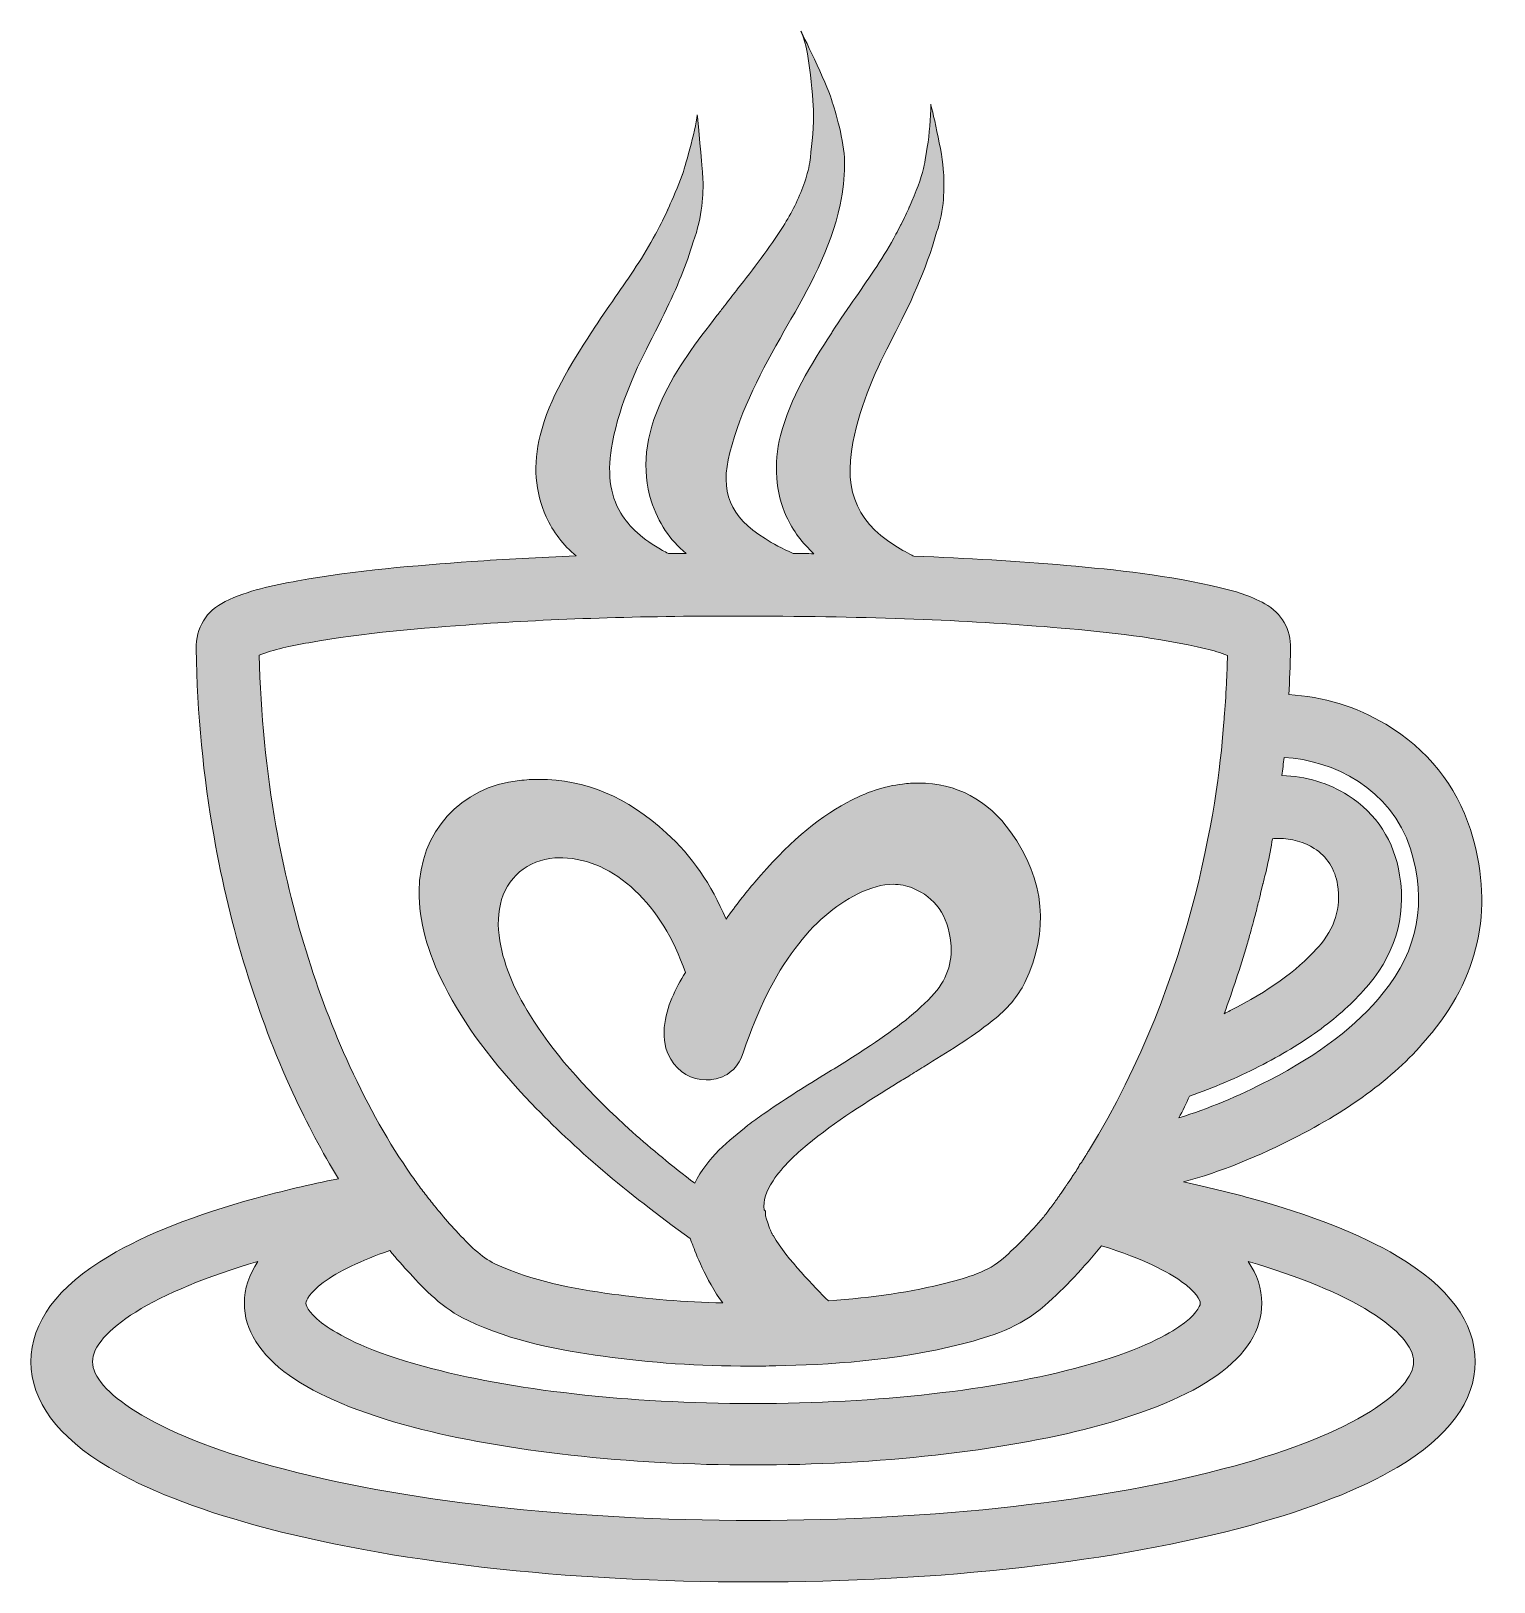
# Model space of a CAD drawing. Extents: x 59 to 1073, y -696 to 46.
# Drawn here: x 734.3 to 1073.5, y -313.3 to 46.2 of the extents above; entities that cross this region are included whole.
import ezdxf

# ---------------------------------------------------------------- set-up
doc = ezdxf.new("R2010")
doc.units = 0
doc.header["$MEASUREMENT"] = 0
doc.layers.add('Layer 1', color=7, linetype='Continuous', lineweight=0)

msp = doc.modelspace()

# ---------------------------------------------------------------- hatches: boundary and pattern name
at = {"layer": 'Layer 1', "true_color": 0xd0a06e, "transparency": 33554687}
h = msp.add_hatch(color=33, dxfattribs=at)
h.dxf.hatch_style = 2
edge = h.paths.add_edge_path()
edge.add_spline(control_points=[(1044.84, -273.8), (1037.43, -278.44), (1026.47, -282.82), (1013.15, -286.46), (983.47, -294.59), (943.88, -299.08), (901.7, -299.08), (859.5, -299.08), (819.92, -294.59), (790.23, -286.46), (776.91, -282.82), (765.95, -278.44), (758.54, -273.8), (752.08, -269.76), (748.53, -265.66), (748.53, -262.28), (748.53, -258.9), (752.08, -254.8), (758.54, -250.76), (765.33, -246.52), (775.08, -242.49), (786.9, -239.03), (784.81, -242.07), (783.75, -245.31), (783.75, -248.72), (783.75, -254.91), (787.26, -260.54), (794.19, -265.46), (800.75, -270.13), (810.41, -274.16), (822.91, -277.45), (844.08, -283.02), (872.8, -286.21), (901.7, -286.21), (930.59, -286.21), (959.3, -283.02), (980.48, -277.45), (992.98, -274.16), (1002.64, -270.13), (1009.2, -265.46), (1016.13, -260.54), (1019.64, -254.91), (1019.64, -248.72), (1019.64, -245.32), (1018.58, -242.07), (1016.48, -239.03), (1028.3, -242.49), (1038.06, -246.52), (1044.84, -250.76), (1051.3, -254.8), (1054.86, -258.9), (1054.86, -262.28), (1054.86, -265.66), (1051.3, -269.76), (1044.84, -273.8)], knot_values=[0, 0, 0, 0, 1, 1, 1, 2, 2, 2, 3, 3, 3, 4, 4, 4, 5, 5, 5, 6, 6, 6, 7, 7, 7, 8, 8, 8, 9, 9, 9, 10, 10, 10, 11, 11, 11, 12, 12, 12, 13, 13, 13, 14, 14, 14, 15, 15, 15, 16, 16, 16, 17, 17, 17, 18, 18, 18, 18], degree=3, periodic=0)
edge = h.paths.add_edge_path()
edge.add_spline(control_points=[(802.01, -243.93), (805.48, -241.34), (810.8, -238.79), (817.46, -236.5), (819, -238.36), (820.58, -240.15), (822.15, -241.86), (825.47, -245.44), (829.61, -249.9), (835.61, -252.74), (846.03, -257.64), (856.84, -259.61), (866.97, -261.02), (877.84, -262.53), (889.27, -263.3), (900.93, -263.3), (902.89, -263.3), (904.92, -263.28), (906.96, -263.24), (918.84, -262.97), (934.51, -262.15), (950.28, -258.12), (956.7, -256.48), (963.46, -254.44), (969.36, -249.23), (974.02, -245.09), (978.43, -240.43), (982.46, -235.38), (992.55, -238.49), (998.08, -241.57), (1000.98, -243.65), (1004.46, -246.15), (1005.38, -248.06), (1005.38, -248.72), (1005.38, -249.45), (1004.35, -251.53), (1000.41, -254.21), (997.03, -256.51), (990.42, -259.96), (978.17, -263.32), (957.84, -268.89), (930.68, -271.96), (901.7, -271.96), (872.7, -271.96), (845.54, -268.89), (825.22, -263.32), (812.96, -259.96), (806.36, -256.51), (802.97, -254.21), (799.04, -251.53), (798.01, -249.45), (798.01, -248.72), (798.01, -248.05), (798.85, -246.28), (802.01, -243.93)], knot_values=[0, 0, 0, 0, 1, 1, 1, 2, 2, 2, 3, 3, 3, 4, 4, 4, 5, 5, 5, 6, 6, 6, 7, 7, 7, 8, 8, 8, 9, 9, 9, 10, 10, 10, 11, 11, 11, 12, 12, 12, 13, 13, 13, 14, 14, 14, 15, 15, 15, 16, 16, 16, 17, 17, 17, 18, 18, 18, 18], degree=3, periodic=0)
edge = h.paths.add_edge_path()
edge.add_spline(control_points=[(882.61, -192.13), (884.46, -195.23), (887.39, -196.94), (890.85, -196.94), (891.28, -196.94), (891.72, -196.92), (892.15, -196.86), (894.62, -196.57), (897.91, -195.22), (899.5, -190.46), (902.83, -180.53), (906.62, -172.91), (911.44, -166.48), (915.82, -160.64), (920.57, -156.5), (925.98, -153.83), (929, -152.34), (931.67, -151.61), (934.15, -151.61), (935.73, -151.61), (937.23, -151.91), (938.72, -152.51), (943.95, -154.63), (946.83, -158.77), (947.53, -165.17), (948.04, -169.78), (946.54, -173.98), (943.08, -177.62), (938.85, -182.08), (933.91, -185.68), (927.81, -189.7), (924.6, -191.8), (921.28, -193.86), (918.06, -195.85), (918.06, -195.85), (917.88, -195.96), (917.88, -195.96), (913.29, -198.8), (908.55, -201.73), (904.01, -204.91), (902.95, -205.65), (901.72, -206.52), (900.51, -207.47), (896.07, -210.98), (891.1, -214.9), (888.2, -220.9), (882.93, -216.91), (878.19, -213.02), (873.77, -209.06), (863.62, -199.97), (856.34, -191.8), (850.86, -183.35), (846.5, -176.61), (843.99, -170.69), (842.98, -164.74), (842.38, -161.17), (842.52, -158.03), (843.4, -155.12), (845.19, -149.25), (850.49, -145.45), (856.9, -145.45), (857.12, -145.45), (857.34, -145.46), (857.55, -145.46), (863.62, -145.7), (869.09, -148.17), (874.29, -153.03), (879.34, -157.75), (883.18, -163.98), (886.01, -172.07), (883.7, -175.78), (881.58, -179.89), (881.11, -184.77), (880.84, -187.59), (881.33, -190), (882.61, -192.13)], knot_values=[0, 0, 0, 0, 1, 1, 1, 2, 2, 2, 3, 3, 3, 4, 4, 4, 5, 5, 5, 6, 6, 6, 7, 7, 7, 8, 8, 8, 9, 9, 9, 10, 10, 10, 11, 11, 11, 12, 12, 12, 13, 13, 13, 14, 14, 14, 15, 15, 15, 16, 16, 16, 17, 17, 17, 18, 18, 18, 19, 19, 19, 20, 20, 20, 21, 21, 21, 22, 22, 22, 23, 23, 23, 24, 24, 24, 25, 25, 25, 25], degree=3, periodic=0)
edge = h.paths.add_edge_path()
edge.add_spline(control_points=[(791.07, -138.09), (788.81, -125.39), (787.5, -112.09), (787.17, -98.51), (790.59, -97.14), (794.45, -96.38), (798.72, -95.6), (811.6, -93.29), (824.92, -92.23), (837.45, -91.34), (855.25, -90.06), (875.6, -89.42), (897.93, -89.42), (899.75, -89.42), (901.56, -89.42), (903.4, -89.43), (931.63, -89.6), (952.48, -90.44), (973.11, -92.21), (984.05, -93.15), (995.69, -94.39), (1006.71, -97.04), (1008.38, -97.45), (1010.13, -97.89), (1011.69, -98.54), (1011.63, -100.8), (1011.56, -102.98), (1011.46, -105.16), (1011.31, -108.05), (1011.15, -110.57), (1010.94, -112.86), (1010.94, -112.86), (1010.94, -112.9), (1010.94, -112.9), (1010.94, -112.9), (1010.93, -112.96), (1010.93, -112.96), (1010.92, -113.05), (1010.91, -113.14), (1010.91, -113.25), (1009.81, -129.74), (1004.56, -172.5), (979.48, -213.48), (979.48, -213.48), (979.35, -213.62), (979.35, -213.62), (979.35, -213.62), (979.14, -214.01), (979.14, -214.01), (979.14, -214.01), (979.1, -214.07), (979.1, -214.07), (979.1, -214.07), (979.04, -214.18), (979.04, -214.18), (979.04, -214.18), (978.94, -214.34), (978.94, -214.34), (978.94, -214.34), (978.84, -214.5), (978.84, -214.5), (978.77, -214.62), (978.68, -214.76), (978.56, -214.94), (978.56, -214.94), (977.92, -215.94), (977.89, -216), (977.89, -216), (977.38, -216.54), (977.38, -216.54), (977.38, -216.54), (977.24, -217.03), (977.24, -217.03), (976.92, -217.53), (976.64, -217.96), (976.36, -218.39), (976.36, -218.39), (976.3, -218.48), (976.3, -218.48), (976.26, -218.54), (976.23, -218.59), (976.18, -218.65), (976.18, -218.65), (976.05, -218.85), (976.05, -218.85), (976.05, -218.85), (975.71, -219.37), (975.59, -219.56), (975.59, -219.56), (974.96, -220.48), (974.96, -220.48), (974.96, -220.48), (974.67, -220.92), (974.67, -220.92), (974.67, -220.92), (974.63, -220.97), (974.63, -220.97), (974.63, -220.97), (974.52, -221.13), (974.52, -221.13), (974.46, -221.23), (974.39, -221.34), (974.32, -221.44), (974.32, -221.44), (974.1, -221.76), (974.1, -221.76), (974.1, -221.76), (974.06, -221.83), (974.06, -221.83), (973.65, -222.43), (973.22, -223.05), (972.77, -223.69), (972.6, -223.93), (972.44, -224.16), (972.26, -224.4), (972.26, -224.4), (972.25, -224.43), (972.25, -224.43), (971.7, -225.21), (971.13, -225.99), (970.54, -226.79), (970.1, -227.39), (969.61, -228.03), (969, -228.81), (969, -228.81), (968.99, -228.81), (968.99, -228.81), (966.06, -232.25), (962.93, -235.45), (959.68, -238.32), (956.25, -241.36), (951.37, -242.8), (946.67, -244), (938.53, -246.08), (929.52, -247.43), (919.15, -248.13), (915.99, -245.06), (909.66, -238.6), (906.4, -233.12), (906.4, -233.12), (906.33, -233.01), (906.33, -233.01), (906.33, -233.01), (906.31, -232.98), (906.31, -232.98), (906.26, -232.89), (906.2, -232.8), (906.15, -232.71), (906.15, -232.71), (906.12, -232.64), (906.12, -232.64), (906.12, -232.64), (906.07, -232.55), (906.07, -232.55), (905.96, -232.34), (905.84, -232.08), (905.72, -231.8), (905.19, -230.54), (904.74, -229.04), (904.57, -228.43), (904.57, -228.43), (904.57, -227.35), (904.57, -227.35), (904.57, -227.35), (904.27, -227.06), (904.27, -227.06), (904.01, -224.98), (904.68, -222.82), (906.34, -220.32), (908.61, -216.88), (911.74, -214.07), (914.22, -212.01), (920.77, -206.57), (928.22, -201.96), (935.43, -197.5), (935.43, -197.5), (935.46, -197.48), (935.46, -197.48), (935.92, -197.19), (936.39, -196.9), (936.86, -196.61), (936.86, -196.61), (937.77, -196.05), (937.77, -196.05), (938.91, -195.34), (940.08, -194.63), (941.27, -193.9), (941.27, -193.9), (941.34, -193.86), (941.34, -193.86), (946.62, -190.62), (952.08, -187.27), (957.12, -183.29), (960.71, -180.45), (963.11, -177.62), (964.68, -174.39), (970.47, -162.44), (969.37, -150.68), (961.41, -139.44), (956.19, -132.05), (948.8, -128.15), (940.04, -128.15), (938.84, -128.15), (937.6, -128.22), (936.36, -128.37), (932.1, -128.86), (927.9, -130.25), (923.53, -132.62), (916.16, -136.62), (909.55, -142.31), (902.11, -151.08), (899.89, -153.69), (897.73, -156.47), (895.44, -159.67), (892.01, -151.61), (887.47, -145.06), (881.65, -139.73), (872.51, -131.36), (862.83, -127.29), (852.06, -127.29), (850.56, -127.29), (849.02, -127.38), (847.5, -127.54), (833.88, -129), (824.33, -139.56), (824.26, -153.22), (824.23, -160.2), (826.09, -167.15), (830.12, -175.09), (834.69, -184.1), (841.14, -192.81), (850.42, -202.5), (860.35, -212.88), (872.01, -222.81), (887.11, -233.75), (887.13, -233.77), (887.15, -233.78), (887.17, -233.8), (887.32, -234.3), (887.5, -234.78), (887.7, -235.23), (888.27, -236.85), (890.67, -243.21), (894.67, -248.65), (885.88, -248.43), (877.25, -247.74), (868.98, -246.59), (859.98, -245.34), (850.46, -243.62), (841.83, -239.55), (838.61, -238.03), (835.95, -235.3), (832.79, -231.89), (831.5, -230.51), (830.21, -229.04), (828.95, -227.53), (828.25, -226.69), (827.52, -225.8), (826.79, -224.86), (826.01, -223.88), (825.3, -222.96), (824.61, -222.02), (823.94, -221.12), (823.21, -220.11), (822.45, -219.03), (817.26, -211.61), (812.6, -203.37), (808.21, -193.83), (800.38, -176.81), (794.62, -158.06), (791.07, -138.09)], knot_values=[0, 0, 0, 0, 1, 1, 1, 2, 2, 2, 3, 3, 3, 4, 4, 4, 5, 5, 5, 6, 6, 6, 7, 7, 7, 8, 8, 8, 9, 9, 9, 10, 10, 10, 11, 11, 11, 12, 12, 12, 13, 13, 13, 14, 14, 14, 15, 15, 15, 16, 16, 16, 17, 17, 17, 18, 18, 18, 19, 19, 19, 20, 20, 20, 21, 21, 21, 22, 22, 22, 23, 23, 23, 24, 24, 24, 25, 25, 25, 26, 26, 26, 27, 27, 27, 28, 28, 28, 29, 29, 29, 30, 30, 30, 31, 31, 31, 32, 32, 32, 33, 33, 33, 34, 34, 34, 35, 35, 35, 36, 36, 36, 37, 37, 37, 38, 38, 38, 39, 39, 39, 40, 40, 40, 41, 41, 41, 42, 42, 42, 43, 43, 43, 44, 44, 44, 45, 45, 45, 46, 46, 46, 47, 47, 47, 48, 48, 48, 49, 49, 49, 50, 50, 50, 51, 51, 51, 52, 52, 52, 53, 53, 53, 54, 54, 54, 55, 55, 55, 56, 56, 56, 57, 57, 57, 58, 58, 58, 59, 59, 59, 60, 60, 60, 61, 61, 61, 62, 62, 62, 63, 63, 63, 64, 64, 64, 65, 65, 65, 66, 66, 66, 67, 67, 67, 68, 68, 68, 69, 69, 69, 70, 70, 70, 71, 71, 71, 72, 72, 72, 73, 73, 73, 74, 74, 74, 75, 75, 75, 76, 76, 76, 77, 77, 77, 78, 78, 78, 79, 79, 79, 80, 80, 80, 81, 81, 81, 82, 82, 82, 83, 83, 83, 84, 84, 84, 85, 85, 85, 86, 86, 86, 87, 87, 87, 88, 88, 88, 89, 89, 89, 90, 90, 90, 90], degree=3, periodic=0)
edge = h.paths.add_edge_path()
edge.add_spline(control_points=[(1016.27, -165.48), (1016.27, -165.48), (1016.32, -165.27), (1016.32, -165.27), (1016.32, -165.27), (1016.38, -165.08), (1016.38, -165.08), (1016.38, -165.08), (1016.38, -165.03), (1016.38, -165.03), (1016.54, -164.51), (1016.69, -163.99), (1016.83, -163.47), (1017.31, -161.77), (1017.8, -159.99), (1018.27, -158.16), (1018.42, -157.58), (1018.57, -156.99), (1018.72, -156.4), (1018.72, -156.4), (1018.8, -156.07), (1018.83, -155.94), (1018.83, -155.94), (1018.94, -155.52), (1018.94, -155.52), (1019.05, -155.09), (1019.15, -154.66), (1019.25, -154.24), (1019.3, -154.07), (1019.34, -153.9), (1019.38, -153.72), (1019.38, -153.72), (1019.68, -152.46), (1019.68, -152.46), (1019.68, -152.46), (1019.88, -151.58), (1019.88, -151.58), (1019.88, -151.58), (1019.91, -151.53), (1019.91, -151.53), (1019.91, -151.53), (1019.92, -151.48), (1019.92, -151.48), (1019.92, -151.48), (1019.95, -151.41), (1019.95, -151.41), (1019.95, -151.41), (1020.03, -150.95), (1020.03, -150.95), (1020.14, -150.52), (1020.75, -148.2), (1020.75, -148.2), (1020.75, -148.2), (1020.89, -147.52), (1020.89, -147.52), (1021.38, -145.17), (1021.79, -143.03), (1022.13, -141.04), (1022.58, -141), (1023.05, -140.99), (1023.52, -140.99), (1026.56, -140.99), (1029.51, -141.8), (1031.82, -143.28), (1034.77, -145.16), (1036.64, -148.1), (1037.23, -151.76), (1038.07, -157.04), (1036.61, -161.74), (1032.76, -166.12), (1032.76, -166.12), (1032.42, -166.49), (1032.42, -166.49), (1027.56, -171.82), (1021.36, -176.27), (1012.33, -180.9), (1011.84, -181.15), (1011.38, -181.38), (1010.93, -181.6), (1012.87, -176.35), (1014.66, -170.95), (1016.25, -165.52), (1016.25, -165.52), (1016.27, -165.48), (1016.27, -165.48)], knot_values=[0, 0, 0, 0, 1, 1, 1, 2, 2, 2, 3, 3, 3, 4, 4, 4, 5, 5, 5, 6, 6, 6, 7, 7, 7, 8, 8, 8, 9, 9, 9, 10, 10, 10, 11, 11, 11, 12, 12, 12, 13, 13, 13, 14, 14, 14, 15, 15, 15, 16, 16, 16, 17, 17, 17, 18, 18, 18, 19, 19, 19, 20, 20, 20, 21, 21, 21, 22, 22, 22, 23, 23, 23, 24, 24, 24, 25, 25, 25, 26, 26, 26, 27, 27, 27, 28, 28, 28, 28], degree=3, periodic=0)
edge = h.paths.add_edge_path()
edge.add_spline(control_points=[(1024.8, -122.21), (1036.16, -122.79), (1049.7, -129.46), (1054.12, -143.36), (1058.02, -155.59), (1055.9, -166.83), (1047.82, -176.79), (1041.58, -184.48), (1033.16, -190.92), (1021.31, -197.05), (1014.05, -200.81), (1007.18, -203.67), (1000.44, -205.74), (1001.29, -204.07), (1002.12, -202.38), (1002.91, -200.7), (1008.52, -198.76), (1013.77, -196.52), (1018.96, -193.87), (1024.22, -191.18), (1028.7, -188.48), (1032.65, -185.63), (1036.67, -182.72), (1040.12, -179.67), (1043.19, -176.32), (1050.37, -168.45), (1053.21, -159.41), (1051.61, -149.46), (1050.36, -141.57), (1046.23, -135.19), (1039.67, -131), (1035.23, -128.16), (1029.81, -126.54), (1024.33, -126.4), (1024.5, -125.01), (1024.66, -123.6), (1024.8, -122.21)], knot_values=[0, 0, 0, 0, 1, 1, 1, 2, 2, 2, 3, 3, 3, 4, 4, 4, 5, 5, 5, 6, 6, 6, 7, 7, 7, 8, 8, 8, 9, 9, 9, 10, 10, 10, 11, 11, 11, 12, 12, 12, 12], degree=3, periodic=0)
edge = h.paths.add_edge_path()
edge.add_spline(control_points=[(1051, -237.77), (1042.52, -232.74), (1031.06, -228.22), (1016.92, -224.35), (1012.05, -223.02), (1006.89, -221.77), (1001.5, -220.61), (1010.11, -218.23), (1018.86, -214.73), (1028.01, -209.99), (1041.7, -202.91), (1051.59, -195.27), (1059.13, -185.97), (1070.5, -171.97), (1073.49, -156.14), (1068.01, -138.94), (1064.76, -128.7), (1057.98, -120.26), (1048.42, -114.52), (1041.57, -110.42), (1033.83, -108.07), (1025.92, -107.65), (1026.1, -104.41), (1026.23, -100.96), (1026.3, -96.96), (1026.39, -92.49), (1024.28, -88.81), (1020.37, -86.58), (1016.82, -84.57), (1013.21, -83.62), (1010.11, -82.88), (998.06, -79.98), (985.8, -78.68), (974.36, -77.7), (962.93, -76.71), (951.36, -76.01), (938.99, -75.55), (938.98, -75.55), (938.54, -75.32), (938.54, -75.32), (937.84, -74.96), (937.12, -74.58), (936.44, -74.2), (926.04, -68.4), (922.57, -60.91), (924.84, -49.17), (926.6, -40.06), (930.48, -31.79), (934.04, -24.91), (937.89, -17.48), (941.79, -9.36), (944.25, -0.41), (946.08, 4.5), (946.07, 10.13), (945.85, 13.37), (945.76, 17.64), (942.89, 29.22), (942.89, 29.22), (943.01, 22.67), (941.21, 14.28), (941.21, 14.28), (941.21, 14.28), (941.21, 14.28), (941.22, 14.28), (940.64, 11.98), (939.53, 8.97), (937.95, 5.45), (937.95, 5.45), (937.9, 5.33), (937.9, 5.33), (937.38, 4.13), (936.75, 2.82), (936, 1.33), (936, 1.33), (935.9, 1.15), (935.9, 1.15), (935.54, 0.45), (935.18, -0.24), (934.82, -0.92), (932.1, -6), (928.74, -10.84), (925.5, -15.51), (923.8, -17.95), (921.87, -20.72), (920.07, -23.53), (920.07, -23.53), (919.92, -23.76), (919.92, -23.76), (914.99, -31.41), (910.33, -38.64), (908.07, -47.6), (906.39, -54.22), (906.88, -60.72), (909.47, -66.4), (910.96, -69.66), (913.11, -72.56), (915.82, -74.98), (914.24, -74.95), (912.63, -74.93), (910.99, -74.92), (908.38, -73.74), (906.31, -72.65), (904.48, -71.49), (896.25, -66.32), (893.96, -60.72), (896.31, -51.51), (898.87, -41.45), (903.74, -32.45), (908.93, -23.35), (908.93, -23.35), (909.55, -22.26), (909.55, -22.26), (914.54, -13.51), (919.7, -4.46), (921.88, 5.89), (922.58, 9.22), (922.9, 12.21), (922.86, 15.03), (923.13, 19.56), (921.06, 26.57), (920.03, 29.72), (920.03, 29.73), (920.03, 29.73), (920.03, 29.73), (919.53, 32.32), (913.62, 44.48), (912.79, 46.18), (915.27, 40.89), (915.73, 26.59), (915.73, 26.59), (915.73, 26.59), (915.73, 26.59), (915.73, 26.59), (915.66, 22.98), (915.2, 18.47), (914.84, 15.75), (914.84, 15.75), (914.84, 15.72), (914.84, 15.72), (914.55, 14.07), (914.08, 12.33), (913.44, 10.57), (912.27, 7.31), (910.66, 4.05), (908.66, 0.88), (905.48, -4.16), (901.74, -8.95), (898.12, -13.59), (898.12, -13.59), (897.83, -13.97), (897.83, -13.97), (896.92, -15.13), (895.99, -16.33), (895.08, -17.52), (895.08, -17.52), (895.02, -17.59), (895.02, -17.59), (894.47, -18.3), (893.93, -19.01), (893.38, -19.72), (893.38, -19.72), (893.32, -19.79), (893.32, -19.79), (888.69, -25.79), (883.9, -31.98), (880.61, -39.14), (876.64, -47.77), (875.82, -55.49), (878.1, -62.75), (879.69, -67.8), (882.36, -71.82), (886.18, -74.9), (884.79, -74.92), (883.43, -74.93), (882.08, -74.95), (881.58, -74.69), (881.11, -74.44), (880.69, -74.2), (876.16, -71.67), (873, -68.84), (871.02, -65.55), (868.42, -61.23), (867.79, -55.88), (869.09, -49.17), (870.85, -40.05), (874.73, -31.79), (878.29, -24.91), (879.39, -22.8), (880.27, -21.04), (881.09, -19.36), (884.11, -13.15), (886.25, -7.86), (887.83, -2.72), (889.98, 3.24), (890.19, 8.68), (890.08, 11.78), (890.07, 11.87), (890.07, 11.96), (890.07, 12.05), (890.07, 12.05), (890.07, 12.05), (890.07, 12.05), (890.03, 12.55), (889.96, 13.32), (889.88, 14.25), (889.88, 14.25), (889.88, 14.26), (889.88, 14.27), (889.5, 18.71), (888.76, 26.77), (888.76, 26.77), (888.43, 23.03), (885.64, 13.99), (885.3, 12.89), (885.3, 12.87), (885.29, 12.86), (885.29, 12.85), (885.27, 12.81), (885.27, 12.78), (885.27, 12.78), (884.34, 10.25), (882.89, 6.97), (882.21, 5.44), (882.21, 5.44), (881.95, 4.86), (881.95, 4.86), (881.91, 4.79), (881.88, 4.72), (881.85, 4.66), (881.85, 4.66), (881.69, 4.3), (881.69, 4.3), (880.83, 2.41), (879.88, 0.6), (879.07, -0.92), (876.36, -6), (873, -10.83), (869.75, -15.51), (867.95, -18.1), (866.09, -20.78), (864.32, -23.52), (864.32, -23.52), (864.16, -23.78), (864.16, -23.78), (859.23, -31.43), (854.58, -38.65), (852.32, -47.6), (850.65, -54.23), (851.13, -60.73), (853.72, -66.4), (855.32, -69.91), (857.68, -72.98), (860.67, -75.5), (852.17, -75.82), (844.03, -76.25), (836.41, -76.8), (823.46, -77.72), (809.7, -78.83), (796.14, -81.26), (790.14, -82.34), (784.72, -83.46), (779.28, -86.08), (774.92, -88.17), (772.47, -92.17), (772.56, -97.06), (772.83, -112.05), (774.23, -126.72), (776.71, -140.64), (780.49, -161.86), (786.63, -181.81), (794.97, -199.93), (798.33, -207.21), (801.81, -213.76), (805.56, -219.85), (798.83, -221.21), (792.41, -222.72), (786.47, -224.35), (772.33, -228.22), (760.86, -232.74), (752.38, -237.77), (740.37, -244.9), (734.27, -253.14), (734.27, -262.28), (734.27, -271.42), (740.37, -279.67), (752.38, -286.79), (760.87, -291.83), (772.34, -296.34), (786.47, -300.21), (817.34, -308.67), (858.27, -313.33), (901.7, -313.33), (945.12, -313.33), (986.05, -308.67), (1016.92, -300.21), (1031.05, -296.34), (1042.51, -291.83), (1051, -286.79), (1063.02, -279.67), (1069.11, -271.42), (1069.11, -262.28), (1069.11, -253.14), (1063.02, -244.9), (1051, -237.77)], knot_values=[0, 0, 0, 0, 1, 1, 1, 2, 2, 2, 3, 3, 3, 4, 4, 4, 5, 5, 5, 6, 6, 6, 7, 7, 7, 8, 8, 8, 9, 9, 9, 10, 10, 10, 11, 11, 11, 12, 12, 12, 13, 13, 13, 14, 14, 14, 15, 15, 15, 16, 16, 16, 17, 17, 17, 18, 18, 18, 19, 19, 19, 20, 20, 20, 21, 21, 21, 22, 22, 22, 23, 23, 23, 24, 24, 24, 25, 25, 25, 26, 26, 26, 27, 27, 27, 28, 28, 28, 29, 29, 29, 30, 30, 30, 31, 31, 31, 32, 32, 32, 33, 33, 33, 34, 34, 34, 35, 35, 35, 36, 36, 36, 37, 37, 37, 38, 38, 38, 39, 39, 39, 40, 40, 40, 41, 41, 41, 42, 42, 42, 43, 43, 43, 44, 44, 44, 45, 45, 45, 46, 46, 46, 47, 47, 47, 48, 48, 48, 49, 49, 49, 50, 50, 50, 51, 51, 51, 52, 52, 52, 53, 53, 53, 54, 54, 54, 55, 55, 55, 56, 56, 56, 57, 57, 57, 58, 58, 58, 59, 59, 59, 60, 60, 60, 61, 61, 61, 62, 62, 62, 63, 63, 63, 64, 64, 64, 65, 65, 65, 66, 66, 66, 67, 67, 67, 68, 68, 68, 69, 69, 69, 70, 70, 70, 71, 71, 71, 72, 72, 72, 73, 73, 73, 74, 74, 74, 75, 75, 75, 76, 76, 76, 77, 77, 77, 78, 78, 78, 79, 79, 79, 80, 80, 80, 81, 81, 81, 82, 82, 82, 83, 83, 83, 84, 84, 84, 85, 85, 85, 86, 86, 86, 87, 87, 87, 88, 88, 88, 89, 89, 89, 90, 90, 90, 91, 91, 91, 92, 92, 92, 93, 93, 93, 94, 94, 94, 95, 95, 95, 96, 96, 96, 97, 97, 97, 98, 98, 98, 99, 99, 99, 100, 100, 100, 101, 101, 101, 101], degree=3, periodic=0)

# ---------------------------------------------------------------- linework, layer by layer
at = {"layer": 'Layer 1'}
for points, knots in [([(1051, -237.77), (1042.52, -232.74), (1031.06, -228.22), (1016.92, -224.35), (1012.05, -223.02), (1006.89, -221.77), (1001.5, -220.61), (1010.11, -218.23), (1018.86, -214.73), (1028.01, -209.99), (1041.7, -202.91), (1051.59, -195.27), (1059.13, -185.97), (1070.5, -171.97), (1073.49, -156.14), (1068.01, -138.94), (1064.76, -128.7), (1057.98, -120.26), (1048.42, -114.52), (1041.57, -110.42), (1033.83, -108.07), (1025.92, -107.65), (1026.1, -104.41), (1026.23, -100.96), (1026.3, -96.96), (1026.39, -92.49), (1024.28, -88.81), (1020.37, -86.58), (1016.82, -84.57), (1013.21, -83.62), (1010.11, -82.88), (998.06, -79.98), (985.8, -78.68), (974.36, -77.7), (962.93, -76.71), (951.36, -76.01), (938.99, -75.55), (938.98, -75.55), (938.54, -75.32), (938.54, -75.32), (937.84, -74.96), (937.12, -74.58), (936.44, -74.2), (926.04, -68.4), (922.57, -60.91), (924.84, -49.17), (926.6, -40.06), (930.48, -31.79), (934.04, -24.91), (937.89, -17.48), (941.79, -9.36), (944.25, -0.41), (946.08, 4.5), (946.07, 10.13), (945.85, 13.37), (945.76, 17.64), (942.89, 29.22), (942.89, 29.22), (943.01, 22.67), (941.21, 14.28), (941.21, 14.28), (941.21, 14.28), (941.21, 14.28), (941.22, 14.28), (940.64, 11.98), (939.53, 8.97), (937.95, 5.45), (937.95, 5.45), (937.9, 5.33), (937.9, 5.33), (937.38, 4.13), (936.75, 2.82), (936, 1.33), (936, 1.33), (935.9, 1.15), (935.9, 1.15), (935.54, 0.45), (935.18, -0.24), (934.82, -0.92), (932.1, -6), (928.74, -10.84), (925.5, -15.51), (923.8, -17.95), (921.87, -20.72), (920.07, -23.53), (920.07, -23.53), (919.92, -23.76), (919.92, -23.76), (914.99, -31.41), (910.33, -38.64), (908.07, -47.6), (906.39, -54.22), (906.88, -60.72), (909.47, -66.4), (910.96, -69.66), (913.11, -72.56), (915.82, -74.98), (914.24, -74.95), (912.63, -74.93), (910.99, -74.92), (908.38, -73.74), (906.31, -72.65), (904.48, -71.49), (896.25, -66.32), (893.96, -60.72), (896.31, -51.51), (898.87, -41.45), (903.74, -32.45), (908.93, -23.35), (908.93, -23.35), (909.55, -22.26), (909.55, -22.26), (914.54, -13.51), (919.7, -4.46), (921.88, 5.89), (922.58, 9.22), (922.9, 12.21), (922.86, 15.03), (923.13, 19.56), (921.06, 26.57), (920.03, 29.72), (920.03, 29.73), (920.03, 29.73), (920.03, 29.73), (919.53, 32.32), (913.62, 44.48), (912.79, 46.18), (915.27, 40.89), (915.73, 26.59), (915.73, 26.59), (915.73, 26.59), (915.73, 26.59), (915.73, 26.59), (915.66, 22.98), (915.2, 18.47), (914.84, 15.75), (914.84, 15.75), (914.84, 15.72), (914.84, 15.72), (914.55, 14.07), (914.08, 12.33), (913.44, 10.57), (912.27, 7.31), (910.66, 4.05), (908.66, 0.88), (905.48, -4.16), (901.74, -8.95), (898.12, -13.59), (898.12, -13.59), (897.83, -13.97), (897.83, -13.97), (896.92, -15.13), (895.99, -16.33), (895.08, -17.52), (895.08, -17.52), (895.02, -17.59), (895.02, -17.59), (894.47, -18.3), (893.93, -19.01), (893.38, -19.72), (893.38, -19.72), (893.32, -19.79), (893.32, -19.79), (888.69, -25.79), (883.9, -31.98), (880.61, -39.14), (876.64, -47.77), (875.82, -55.49), (878.1, -62.75), (879.69, -67.8), (882.36, -71.82), (886.18, -74.9), (884.79, -74.92), (883.43, -74.93), (882.08, -74.95), (881.58, -74.69), (881.11, -74.44), (880.69, -74.2), (876.16, -71.67), (873, -68.84), (871.02, -65.55), (868.42, -61.23), (867.79, -55.88), (869.09, -49.17), (870.85, -40.05), (874.73, -31.79), (878.29, -24.91), (879.39, -22.8), (880.27, -21.04), (881.09, -19.36), (884.11, -13.15), (886.25, -7.86), (887.83, -2.72), (889.98, 3.24), (890.19, 8.68), (890.08, 11.78), (890.07, 11.87), (890.07, 11.96), (890.07, 12.05), (890.07, 12.05), (890.07, 12.05), (890.07, 12.05), (890.03, 12.55), (889.96, 13.32), (889.88, 14.25), (889.88, 14.25), (889.88, 14.26), (889.88, 14.27), (889.5, 18.71), (888.76, 26.77), (888.76, 26.77), (888.43, 23.03), (885.64, 13.99), (885.3, 12.89), (885.3, 12.87), (885.29, 12.86), (885.29, 12.85), (885.27, 12.81), (885.27, 12.78), (885.27, 12.78), (884.34, 10.25), (882.89, 6.97), (882.21, 5.44), (882.21, 5.44), (881.95, 4.86), (881.95, 4.86), (881.91, 4.79), (881.88, 4.72), (881.85, 4.66), (881.85, 4.66), (881.69, 4.3), (881.69, 4.3), (880.83, 2.41), (879.88, 0.6), (879.07, -0.92), (876.36, -6), (873, -10.83), (869.75, -15.51), (867.95, -18.1), (866.09, -20.78), (864.32, -23.52), (864.32, -23.52), (864.16, -23.78), (864.16, -23.78), (859.23, -31.43), (854.58, -38.65), (852.32, -47.6), (850.65, -54.23), (851.13, -60.73), (853.72, -66.4), (855.32, -69.91), (857.68, -72.98), (860.67, -75.5), (852.17, -75.82), (844.03, -76.25), (836.41, -76.8), (823.46, -77.72), (809.7, -78.83), (796.14, -81.26), (790.14, -82.34), (784.72, -83.46), (779.28, -86.08), (774.92, -88.17), (772.47, -92.17), (772.56, -97.06), (772.83, -112.05), (774.23, -126.72), (776.71, -140.64), (780.49, -161.86), (786.63, -181.81), (794.97, -199.93), (798.33, -207.21), (801.81, -213.76), (805.56, -219.85), (798.83, -221.21), (792.41, -222.72), (786.47, -224.35), (772.33, -228.22), (760.86, -232.74), (752.38, -237.77), (740.37, -244.9), (734.27, -253.14), (734.27, -262.28), (734.27, -271.42), (740.37, -279.67), (752.38, -286.79), (760.87, -291.83), (772.34, -296.34), (786.47, -300.21), (817.34, -308.67), (858.27, -313.33), (901.7, -313.33), (945.12, -313.33), (986.05, -308.67), (1016.92, -300.21), (1031.05, -296.34), (1042.51, -291.83), (1051, -286.79), (1063.02, -279.67), (1069.11, -271.42), (1069.11, -262.28), (1069.11, -253.14), (1063.02, -244.9), (1051, -237.77)], [0, 0, 0, 0, 1, 1, 1, 2, 2, 2, 3, 3, 3, 4, 4, 4, 5, 5, 5, 6, 6, 6, 7, 7, 7, 8, 8, 8, 9, 9, 9, 10, 10, 10, 11, 11, 11, 12, 12, 12, 13, 13, 13, 14, 14, 14, 15, 15, 15, 16, 16, 16, 17, 17, 17, 18, 18, 18, 19, 19, 19, 20, 20, 20, 21, 21, 21, 22, 22, 22, 23, 23, 23, 24, 24, 24, 25, 25, 25, 26, 26, 26, 27, 27, 27, 28, 28, 28, 29, 29, 29, 30, 30, 30, 31, 31, 31, 32, 32, 32, 33, 33, 33, 34, 34, 34, 35, 35, 35, 36, 36, 36, 37, 37, 37, 38, 38, 38, 39, 39, 39, 40, 40, 40, 41, 41, 41, 42, 42, 42, 43, 43, 43, 44, 44, 44, 45, 45, 45, 46, 46, 46, 47, 47, 47, 48, 48, 48, 49, 49, 49, 50, 50, 50, 51, 51, 51, 52, 52, 52, 53, 53, 53, 54, 54, 54, 55, 55, 55, 56, 56, 56, 57, 57, 57, 58, 58, 58, 59, 59, 59, 60, 60, 60, 61, 61, 61, 62, 62, 62, 63, 63, 63, 64, 64, 64, 65, 65, 65, 66, 66, 66, 67, 67, 67, 68, 68, 68, 69, 69, 69, 70, 70, 70, 71, 71, 71, 72, 72, 72, 73, 73, 73, 74, 74, 74, 75, 75, 75, 76, 76, 76, 77, 77, 77, 78, 78, 78, 79, 79, 79, 80, 80, 80, 81, 81, 81, 82, 82, 82, 83, 83, 83, 84, 84, 84, 85, 85, 85, 86, 86, 86, 87, 87, 87, 88, 88, 88, 89, 89, 89, 90, 90, 90, 91, 91, 91, 92, 92, 92, 93, 93, 93, 94, 94, 94, 95, 95, 95, 96, 96, 96, 97, 97, 97, 98, 98, 98, 99, 99, 99, 100, 100, 100, 101, 101, 101, 101]), ([(791.07, -138.09), (788.81, -125.39), (787.5, -112.09), (787.17, -98.51), (790.59, -97.14), (794.45, -96.38), (798.72, -95.6), (811.6, -93.29), (824.92, -92.23), (837.45, -91.34), (855.25, -90.06), (875.6, -89.42), (897.93, -89.42), (899.75, -89.42), (901.56, -89.42), (903.4, -89.43), (931.63, -89.6), (952.48, -90.44), (973.11, -92.21), (984.05, -93.15), (995.69, -94.39), (1006.71, -97.04), (1008.38, -97.45), (1010.13, -97.89), (1011.69, -98.54), (1011.63, -100.8), (1011.56, -102.98), (1011.46, -105.16), (1011.31, -108.05), (1011.15, -110.57), (1010.94, -112.86), (1010.94, -112.86), (1010.94, -112.9), (1010.94, -112.9), (1010.94, -112.9), (1010.93, -112.96), (1010.93, -112.96), (1010.92, -113.05), (1010.91, -113.14), (1010.91, -113.25), (1009.81, -129.74), (1004.56, -172.5), (979.48, -213.48), (979.48, -213.48), (979.35, -213.62), (979.35, -213.62), (979.35, -213.62), (979.14, -214.01), (979.14, -214.01), (979.14, -214.01), (979.1, -214.07), (979.1, -214.07), (979.1, -214.07), (979.04, -214.18), (979.04, -214.18), (979.04, -214.18), (978.94, -214.34), (978.94, -214.34), (978.94, -214.34), (978.84, -214.5), (978.84, -214.5), (978.77, -214.62), (978.68, -214.76), (978.56, -214.94), (978.56, -214.94), (977.92, -215.94), (977.89, -216), (977.89, -216), (977.38, -216.54), (977.38, -216.54), (977.38, -216.54), (977.24, -217.03), (977.24, -217.03), (976.92, -217.53), (976.64, -217.96), (976.36, -218.39), (976.36, -218.39), (976.3, -218.48), (976.3, -218.48), (976.26, -218.54), (976.23, -218.59), (976.18, -218.65), (976.18, -218.65), (976.05, -218.85), (976.05, -218.85), (976.05, -218.85), (975.71, -219.37), (975.59, -219.56), (975.59, -219.56), (974.96, -220.48), (974.96, -220.48), (974.96, -220.48), (974.67, -220.92), (974.67, -220.92), (974.67, -220.92), (974.63, -220.97), (974.63, -220.97), (974.63, -220.97), (974.52, -221.13), (974.52, -221.13), (974.46, -221.23), (974.39, -221.34), (974.32, -221.44), (974.32, -221.44), (974.1, -221.76), (974.1, -221.76), (974.1, -221.76), (974.06, -221.83), (974.06, -221.83), (973.65, -222.43), (973.22, -223.05), (972.77, -223.69), (972.6, -223.93), (972.44, -224.16), (972.26, -224.4), (972.26, -224.4), (972.25, -224.43), (972.25, -224.43), (971.7, -225.21), (971.13, -225.99), (970.54, -226.79), (970.1, -227.39), (969.61, -228.03), (969, -228.81), (969, -228.81), (968.99, -228.81), (968.99, -228.81), (966.06, -232.25), (962.93, -235.45), (959.68, -238.32), (956.25, -241.36), (951.37, -242.8), (946.67, -244), (938.53, -246.08), (929.52, -247.43), (919.15, -248.13), (915.99, -245.06), (909.66, -238.6), (906.4, -233.12), (906.4, -233.12), (906.33, -233.01), (906.33, -233.01), (906.33, -233.01), (906.31, -232.98), (906.31, -232.98), (906.26, -232.89), (906.2, -232.8), (906.15, -232.71), (906.15, -232.71), (906.12, -232.64), (906.12, -232.64), (906.12, -232.64), (906.07, -232.55), (906.07, -232.55), (905.96, -232.34), (905.84, -232.08), (905.72, -231.8), (905.19, -230.54), (904.74, -229.04), (904.57, -228.43), (904.57, -228.43), (904.57, -227.35), (904.57, -227.35), (904.57, -227.35), (904.27, -227.06), (904.27, -227.06), (904.01, -224.98), (904.68, -222.82), (906.34, -220.32), (908.61, -216.88), (911.74, -214.07), (914.22, -212.01), (920.77, -206.57), (928.22, -201.96), (935.43, -197.5), (935.43, -197.5), (935.46, -197.48), (935.46, -197.48), (935.92, -197.19), (936.39, -196.9), (936.86, -196.61), (936.86, -196.61), (937.77, -196.05), (937.77, -196.05), (938.91, -195.34), (940.08, -194.63), (941.27, -193.9), (941.27, -193.9), (941.34, -193.86), (941.34, -193.86), (946.62, -190.62), (952.08, -187.27), (957.12, -183.29), (960.71, -180.45), (963.11, -177.62), (964.68, -174.39), (970.47, -162.44), (969.37, -150.68), (961.41, -139.44), (956.19, -132.05), (948.8, -128.15), (940.04, -128.15), (938.84, -128.15), (937.6, -128.22), (936.36, -128.37), (932.1, -128.86), (927.9, -130.25), (923.53, -132.62), (916.16, -136.62), (909.55, -142.31), (902.11, -151.08), (899.89, -153.69), (897.73, -156.47), (895.44, -159.67), (892.01, -151.61), (887.47, -145.06), (881.65, -139.73), (872.51, -131.36), (862.83, -127.29), (852.06, -127.29), (850.56, -127.29), (849.02, -127.38), (847.5, -127.54), (833.88, -129), (824.33, -139.56), (824.26, -153.22), (824.23, -160.2), (826.09, -167.15), (830.12, -175.09), (834.69, -184.1), (841.14, -192.81), (850.42, -202.5), (860.35, -212.88), (872.01, -222.81), (887.11, -233.75), (887.13, -233.77), (887.15, -233.78), (887.17, -233.8), (887.32, -234.3), (887.5, -234.78), (887.7, -235.23), (888.27, -236.85), (890.67, -243.21), (894.67, -248.65), (885.88, -248.43), (877.25, -247.74), (868.98, -246.59), (859.98, -245.34), (850.46, -243.62), (841.83, -239.55), (838.61, -238.03), (835.95, -235.3), (832.79, -231.89), (831.5, -230.51), (830.21, -229.04), (828.95, -227.53), (828.25, -226.69), (827.52, -225.8), (826.79, -224.86), (826.01, -223.88), (825.3, -222.96), (824.61, -222.02), (823.94, -221.12), (823.21, -220.11), (822.45, -219.03), (817.26, -211.61), (812.6, -203.37), (808.21, -193.83), (800.38, -176.81), (794.62, -158.06), (791.07, -138.09)], [0, 0, 0, 0, 1, 1, 1, 2, 2, 2, 3, 3, 3, 4, 4, 4, 5, 5, 5, 6, 6, 6, 7, 7, 7, 8, 8, 8, 9, 9, 9, 10, 10, 10, 11, 11, 11, 12, 12, 12, 13, 13, 13, 14, 14, 14, 15, 15, 15, 16, 16, 16, 17, 17, 17, 18, 18, 18, 19, 19, 19, 20, 20, 20, 21, 21, 21, 22, 22, 22, 23, 23, 23, 24, 24, 24, 25, 25, 25, 26, 26, 26, 27, 27, 27, 28, 28, 28, 29, 29, 29, 30, 30, 30, 31, 31, 31, 32, 32, 32, 33, 33, 33, 34, 34, 34, 35, 35, 35, 36, 36, 36, 37, 37, 37, 38, 38, 38, 39, 39, 39, 40, 40, 40, 41, 41, 41, 42, 42, 42, 43, 43, 43, 44, 44, 44, 45, 45, 45, 46, 46, 46, 47, 47, 47, 48, 48, 48, 49, 49, 49, 50, 50, 50, 51, 51, 51, 52, 52, 52, 53, 53, 53, 54, 54, 54, 55, 55, 55, 56, 56, 56, 57, 57, 57, 58, 58, 58, 59, 59, 59, 60, 60, 60, 61, 61, 61, 62, 62, 62, 63, 63, 63, 64, 64, 64, 65, 65, 65, 66, 66, 66, 67, 67, 67, 68, 68, 68, 69, 69, 69, 70, 70, 70, 71, 71, 71, 72, 72, 72, 73, 73, 73, 74, 74, 74, 75, 75, 75, 76, 76, 76, 77, 77, 77, 78, 78, 78, 79, 79, 79, 80, 80, 80, 81, 81, 81, 82, 82, 82, 83, 83, 83, 84, 84, 84, 85, 85, 85, 86, 86, 86, 87, 87, 87, 88, 88, 88, 89, 89, 89, 90, 90, 90, 90]), ([(1024.8, -122.21), (1036.16, -122.79), (1049.7, -129.46), (1054.12, -143.36), (1058.02, -155.59), (1055.9, -166.83), (1047.82, -176.79), (1041.58, -184.48), (1033.16, -190.92), (1021.31, -197.05), (1014.05, -200.81), (1007.18, -203.67), (1000.44, -205.74), (1001.29, -204.07), (1002.12, -202.38), (1002.91, -200.7), (1008.52, -198.76), (1013.77, -196.52), (1018.96, -193.87), (1024.22, -191.18), (1028.7, -188.48), (1032.65, -185.63), (1036.67, -182.72), (1040.12, -179.67), (1043.19, -176.32), (1050.37, -168.45), (1053.21, -159.41), (1051.61, -149.46), (1050.36, -141.57), (1046.23, -135.19), (1039.67, -131), (1035.23, -128.16), (1029.81, -126.54), (1024.33, -126.4), (1024.5, -125.01), (1024.66, -123.6), (1024.8, -122.21)], [0, 0, 0, 0, 1, 1, 1, 2, 2, 2, 3, 3, 3, 4, 4, 4, 5, 5, 5, 6, 6, 6, 7, 7, 7, 8, 8, 8, 9, 9, 9, 10, 10, 10, 11, 11, 11, 12, 12, 12, 12]), ([(1016.27, -165.48), (1016.27, -165.48), (1016.32, -165.27), (1016.32, -165.27), (1016.32, -165.27), (1016.38, -165.08), (1016.38, -165.08), (1016.38, -165.08), (1016.38, -165.03), (1016.38, -165.03), (1016.54, -164.51), (1016.69, -163.99), (1016.83, -163.47), (1017.31, -161.77), (1017.8, -159.99), (1018.27, -158.16), (1018.42, -157.58), (1018.57, -156.99), (1018.72, -156.4), (1018.72, -156.4), (1018.8, -156.07), (1018.83, -155.94), (1018.83, -155.94), (1018.94, -155.52), (1018.94, -155.52), (1019.05, -155.09), (1019.15, -154.66), (1019.25, -154.24), (1019.3, -154.07), (1019.34, -153.9), (1019.38, -153.72), (1019.38, -153.72), (1019.68, -152.46), (1019.68, -152.46), (1019.68, -152.46), (1019.88, -151.58), (1019.88, -151.58), (1019.88, -151.58), (1019.91, -151.53), (1019.91, -151.53), (1019.91, -151.53), (1019.92, -151.48), (1019.92, -151.48), (1019.92, -151.48), (1019.95, -151.41), (1019.95, -151.41), (1019.95, -151.41), (1020.03, -150.95), (1020.03, -150.95), (1020.14, -150.52), (1020.75, -148.2), (1020.75, -148.2), (1020.75, -148.2), (1020.89, -147.52), (1020.89, -147.52), (1021.38, -145.17), (1021.79, -143.03), (1022.13, -141.04), (1022.58, -141), (1023.05, -140.99), (1023.52, -140.99), (1026.56, -140.99), (1029.51, -141.8), (1031.82, -143.28), (1034.77, -145.16), (1036.64, -148.1), (1037.23, -151.76), (1038.07, -157.04), (1036.61, -161.74), (1032.76, -166.12), (1032.76, -166.12), (1032.42, -166.49), (1032.42, -166.49), (1027.56, -171.82), (1021.36, -176.27), (1012.33, -180.9), (1011.84, -181.15), (1011.38, -181.38), (1010.93, -181.6), (1012.87, -176.35), (1014.66, -170.95), (1016.25, -165.52), (1016.25, -165.52), (1016.27, -165.48), (1016.27, -165.48)], [0, 0, 0, 0, 1, 1, 1, 2, 2, 2, 3, 3, 3, 4, 4, 4, 5, 5, 5, 6, 6, 6, 7, 7, 7, 8, 8, 8, 9, 9, 9, 10, 10, 10, 11, 11, 11, 12, 12, 12, 13, 13, 13, 14, 14, 14, 15, 15, 15, 16, 16, 16, 17, 17, 17, 18, 18, 18, 19, 19, 19, 20, 20, 20, 21, 21, 21, 22, 22, 22, 23, 23, 23, 24, 24, 24, 25, 25, 25, 26, 26, 26, 27, 27, 27, 28, 28, 28, 28]), ([(882.61, -192.13), (884.46, -195.23), (887.39, -196.94), (890.85, -196.94), (891.28, -196.94), (891.72, -196.92), (892.15, -196.86), (894.62, -196.57), (897.91, -195.22), (899.5, -190.46), (902.83, -180.53), (906.62, -172.91), (911.44, -166.48), (915.82, -160.64), (920.57, -156.5), (925.98, -153.83), (929, -152.34), (931.67, -151.61), (934.15, -151.61), (935.73, -151.61), (937.23, -151.91), (938.72, -152.51), (943.95, -154.63), (946.83, -158.77), (947.53, -165.17), (948.04, -169.78), (946.54, -173.98), (943.08, -177.62), (938.85, -182.08), (933.91, -185.68), (927.81, -189.7), (924.6, -191.8), (921.28, -193.86), (918.06, -195.85), (918.06, -195.85), (917.88, -195.96), (917.88, -195.96), (913.29, -198.8), (908.55, -201.73), (904.01, -204.91), (902.95, -205.65), (901.72, -206.52), (900.51, -207.47), (896.07, -210.98), (891.1, -214.9), (888.2, -220.9), (882.93, -216.91), (878.19, -213.02), (873.77, -209.06), (863.62, -199.97), (856.34, -191.8), (850.86, -183.35), (846.5, -176.61), (843.99, -170.69), (842.98, -164.74), (842.38, -161.17), (842.52, -158.03), (843.4, -155.12), (845.19, -149.25), (850.49, -145.45), (856.9, -145.45), (857.12, -145.45), (857.34, -145.46), (857.55, -145.46), (863.62, -145.7), (869.09, -148.17), (874.29, -153.03), (879.34, -157.75), (883.18, -163.98), (886.01, -172.07), (883.7, -175.78), (881.58, -179.89), (881.11, -184.77), (880.84, -187.59), (881.33, -190), (882.61, -192.13)], [0, 0, 0, 0, 1, 1, 1, 2, 2, 2, 3, 3, 3, 4, 4, 4, 5, 5, 5, 6, 6, 6, 7, 7, 7, 8, 8, 8, 9, 9, 9, 10, 10, 10, 11, 11, 11, 12, 12, 12, 13, 13, 13, 14, 14, 14, 15, 15, 15, 16, 16, 16, 17, 17, 17, 18, 18, 18, 19, 19, 19, 20, 20, 20, 21, 21, 21, 22, 22, 22, 23, 23, 23, 24, 24, 24, 25, 25, 25, 25]), ([(802.01, -243.93), (805.48, -241.34), (810.8, -238.79), (817.46, -236.5), (819, -238.36), (820.58, -240.15), (822.15, -241.86), (825.47, -245.44), (829.61, -249.9), (835.61, -252.74), (846.03, -257.64), (856.84, -259.61), (866.97, -261.02), (877.84, -262.53), (889.27, -263.3), (900.93, -263.3), (902.89, -263.3), (904.92, -263.28), (906.96, -263.24), (918.84, -262.97), (934.51, -262.15), (950.28, -258.12), (956.7, -256.48), (963.46, -254.44), (969.36, -249.23), (974.02, -245.09), (978.43, -240.43), (982.46, -235.38), (992.55, -238.49), (998.08, -241.57), (1000.98, -243.65), (1004.46, -246.15), (1005.38, -248.06), (1005.38, -248.72), (1005.38, -249.45), (1004.35, -251.53), (1000.41, -254.21), (997.03, -256.51), (990.42, -259.96), (978.17, -263.32), (957.84, -268.89), (930.68, -271.96), (901.7, -271.96), (872.7, -271.96), (845.54, -268.89), (825.22, -263.32), (812.96, -259.96), (806.36, -256.51), (802.97, -254.21), (799.04, -251.53), (798.01, -249.45), (798.01, -248.72), (798.01, -248.05), (798.85, -246.28), (802.01, -243.93)], [0, 0, 0, 0, 1, 1, 1, 2, 2, 2, 3, 3, 3, 4, 4, 4, 5, 5, 5, 6, 6, 6, 7, 7, 7, 8, 8, 8, 9, 9, 9, 10, 10, 10, 11, 11, 11, 12, 12, 12, 13, 13, 13, 14, 14, 14, 15, 15, 15, 16, 16, 16, 17, 17, 17, 18, 18, 18, 18]), ([(1044.84, -273.8), (1037.43, -278.44), (1026.47, -282.82), (1013.15, -286.46), (983.47, -294.59), (943.88, -299.08), (901.7, -299.08), (859.5, -299.08), (819.92, -294.59), (790.23, -286.46), (776.91, -282.82), (765.95, -278.44), (758.54, -273.8), (752.08, -269.76), (748.53, -265.66), (748.53, -262.28), (748.53, -258.9), (752.08, -254.8), (758.54, -250.76), (765.33, -246.52), (775.08, -242.49), (786.9, -239.03), (784.81, -242.07), (783.75, -245.31), (783.75, -248.72), (783.75, -254.91), (787.26, -260.54), (794.19, -265.46), (800.75, -270.13), (810.41, -274.16), (822.91, -277.45), (844.08, -283.02), (872.8, -286.21), (901.7, -286.21), (930.59, -286.21), (959.3, -283.02), (980.48, -277.45), (992.98, -274.16), (1002.64, -270.13), (1009.2, -265.46), (1016.13, -260.54), (1019.64, -254.91), (1019.64, -248.72), (1019.64, -245.32), (1018.58, -242.07), (1016.48, -239.03), (1028.3, -242.49), (1038.06, -246.52), (1044.84, -250.76), (1051.3, -254.8), (1054.86, -258.9), (1054.86, -262.28), (1054.86, -265.66), (1051.3, -269.76), (1044.84, -273.8)], [0, 0, 0, 0, 1, 1, 1, 2, 2, 2, 3, 3, 3, 4, 4, 4, 5, 5, 5, 6, 6, 6, 7, 7, 7, 8, 8, 8, 9, 9, 9, 10, 10, 10, 11, 11, 11, 12, 12, 12, 13, 13, 13, 14, 14, 14, 15, 15, 15, 16, 16, 16, 17, 17, 17, 18, 18, 18, 18])]:
    msp.add_open_spline(points, degree=3, knots=knots, dxfattribs=at)

doc.saveas('drawing.dxf')
